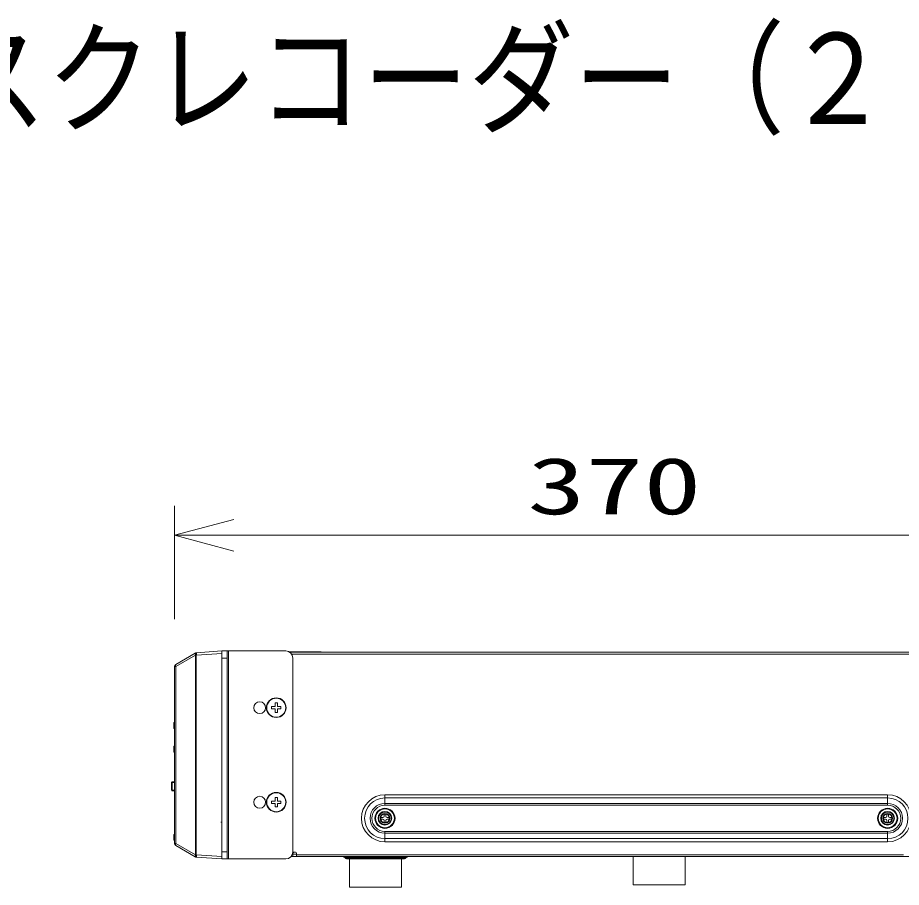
# Model space of a CAD drawing. Units: millimetres on the paper. Extents: x -62 to 65, y -59 to 59.
# Drawn here: x 3.44 to 40.83, y 22.61 to 59.41 of the extents above; entities that cross this region are included whole.
import ezdxf
from ezdxf.enums import TextEntityAlignment as Align

# ---------------------------------------------------------------- set-up
doc = ezdxf.new("R2010")
doc.units = ezdxf.units.MM
doc.layers.add('0-1_MOJI1', color=7, linetype='Continuous')
for name, color, linetype, lineweight in [('0-2_GAIKEI', 4, 'Continuous', 9), ('0-3_SUNPO', 7, 'Continuous', 9), ('0-4_0', 7, 'Continuous', 9)]:
    doc.layers.add(name, color=color, linetype=linetype, lineweight=lineweight)
doc.styles.add('ＭＳ ゴシック', font='')
doc.styles.get('ＭＳ ゴシック').set_extended_font_data('MS Gothic')

# ---------------------------------------------------------------- blocks, each defined once
blk = doc.blocks.new('_Open30')
at = {"layer": '0-4_0'}
blk.add_line((0, 0), (-1, 0), dxfattribs=at)
blk.add_lwpolyline([(-1, 0.2679), (0, 0), (-1, -0.2679)], dxfattribs=at)

msp = doc.modelspace()

# ---------------------------------------------------------------- linework, layer by layer
at = {"layer": '0-2_GAIKEI', "color": 7}
for p, q in [((12.084, 32.613), (11.007, 32.537)), ((12.084, 32.613), (14.784, 32.613)), ((47.004, 32.563), (14.949, 32.563)), ((15.084, 32.313), (15.084, 24.113)), ((10.084, 24.47), (10.084, 31.955)), ((10.959, 23.904), (10.133, 24.384)), ((10.959, 23.904), (10.964, 23.901)), ((12.084, 23.813), (11.007, 23.888)), ((12.084, 23.813), (14.784, 23.813)), ((45.504, 23.913), (15.007, 23.913)), ((17.484, 22.613), (17.484, 23.813)), ((19.684, 22.613), (19.684, 23.813)), ((29.484, 22.713), (29.484, 23.913)), ((31.684, 22.713), (31.684, 23.913)), ((19.684, 22.613), (17.484, 22.613)), ((31.684, 22.713), (29.484, 22.713))]:
    msp.add_line(p, q, dxfattribs=at)
at = {"layer": '0-2_GAIKEI'}
for p, q in [((12.084, 32.613), (12.084, 23.813)), ((12.314, 32.613), (12.314, 23.813)), ((12.364, 32.613), (12.364, 23.813)), ((16.284, 32.57), (14.938, 32.57)), ((15.484, 32.57), (14.938, 32.57)), ((18.184, 32.566), (14.944, 32.566)), ((15.284, 32.563), (15.284, 32.566)), ((15.484, 32.563), (15.484, 32.566)), ((15.484, 32.563), (18.184, 32.563)), ((16.084, 32.566), (16.084, 32.57)), ((16.284, 32.566), (16.284, 32.57)), ((16.284, 32.566), (18.184, 32.566)), ((18.084, 32.566), (18.084, 32.566)), ((18.084, 32.563), (18.084, 32.563)), ((18.184, 32.566), (18.184, 32.566)), ((18.184, 32.563), (18.184, 32.563)), ((10.967, 32.435), (11.002, 32.435)), ((11.007, 32.438), (11.002, 32.435)), ((11.002, 23.99), (11.002, 32.435)), ((12.084, 32.513), (11.007, 32.438)), ((12.084, 32.313), (12.314, 32.313)), ((15.031, 32.483), (47.004, 32.483)), ((10.084, 31.955), (10.141, 31.955)), ((10.141, 24.47), (10.141, 31.955)), ((14.334, 30.413), (14.334, 30.263)), ((14.434, 30.413), (14.334, 30.413)), ((14.434, 30.263), (14.434, 30.413)), ((14.334, 30.263), (14.184, 30.263)), ((14.184, 30.263), (14.184, 30.163)), ((14.184, 30.163), (14.334, 30.163)), ((14.334, 30.163), (14.334, 30.013)), ((14.334, 30.013), (14.434, 30.013)), ((14.584, 30.263), (14.434, 30.263)), ((14.434, 30.163), (14.584, 30.163)), ((14.434, 30.013), (14.434, 30.163)), ((14.584, 30.163), (14.584, 30.263)), ((10.044, 29.568), (10.084, 29.568)), ((10.044, 29.568), (10.044, 29.357)), ((10.063, 29.588), (10.084, 29.589)), ((10.063, 29.588), (10.063, 29.337)), ((10.044, 29.358), (10.084, 29.358)), ((10.063, 29.337), (10.084, 29.336)), ((10.044, 28.568), (10.084, 28.568)), ((10.044, 28.568), (10.044, 28.357)), ((10.063, 28.588), (10.084, 28.589)), ((10.063, 28.588), (10.063, 28.337)), ((10.044, 28.358), (10.084, 28.358)), ((10.063, 28.337), (10.084, 28.336)), ((9.954, 26.732), (9.954, 27.044)), ((9.983, 27.044), (9.954, 27.044)), ((10.084, 27.077), (9.983, 27.074)), ((10.084, 27.047), (9.983, 27.044)), ((9.983, 26.732), (9.983, 27.044)), ((9.983, 26.732), (9.954, 26.732)), ((10.084, 26.728), (9.983, 26.732)), ((10.084, 26.698), (9.983, 26.702)), ((14.334, 26.263), (14.184, 26.263)), ((14.184, 26.263), (14.184, 26.163)), ((14.334, 26.413), (14.334, 26.263)), ((14.434, 26.413), (14.334, 26.413)), ((14.434, 26.263), (14.434, 26.413)), ((14.584, 26.263), (14.434, 26.263)), ((14.584, 26.163), (14.584, 26.263)), ((18.984, 26.527), (40.254, 26.527)), ((18.984, 26.088), (18.984, 26.527)), ((18.984, 26.393), (40.254, 26.393)), ((14.184, 26.163), (14.334, 26.163)), ((14.334, 26.163), (14.334, 26.013)), ((14.334, 26.013), (14.434, 26.013)), ((14.434, 26.163), (14.584, 26.163)), ((14.434, 26.013), (14.434, 26.163)), ((18.984, 26.088), (40.254, 26.088)), ((40.254, 26.088), (40.254, 26.162)), ((18.894, 25.573), (18.809, 25.573)), ((18.809, 25.493), (18.809, 25.573)), ((18.809, 25.493), (18.894, 25.493)), ((19.024, 25.708), (18.944, 25.708)), ((18.944, 25.623), (18.944, 25.708)), ((18.944, 25.358), (18.944, 25.443)), ((19.024, 25.708), (19.024, 25.623)), ((19.024, 25.443), (19.024, 25.358)), ((19.159, 25.573), (19.074, 25.573)), ((19.074, 25.493), (19.159, 25.493)), ((19.159, 25.573), (19.159, 25.493)), ((40.164, 25.573), (40.079, 25.573)), ((40.079, 25.493), (40.079, 25.573)), ((40.079, 25.493), (40.164, 25.493)), ((40.294, 25.708), (40.214, 25.708)), ((40.214, 25.623), (40.214, 25.708)), ((40.214, 25.358), (40.214, 25.443)), ((40.294, 25.708), (40.294, 25.623)), ((40.294, 25.443), (40.294, 25.358)), ((40.429, 25.573), (40.344, 25.573)), ((40.344, 25.493), (40.429, 25.493)), ((40.429, 25.573), (40.429, 25.493)), ((12.054, 25.37), (12.034, 25.37)), ((18.944, 25.358), (19.024, 25.358)), ((40.214, 25.358), (40.294, 25.358)), ((10.084, 24.843), (10.054, 24.842)), ((10.054, 24.613), (10.054, 24.842)), ((18.984, 24.538), (18.984, 24.977)), ((40.254, 24.977), (18.984, 24.977)), ((40.254, 24.903), (18.984, 24.903)), ((40.254, 24.538), (40.254, 24.977)), ((10.084, 24.613), (10.054, 24.613)), ((10.084, 24.47), (10.141, 24.47)), ((10.967, 23.99), (10.141, 24.47)), ((40.254, 24.672), (18.984, 24.672)), ((40.254, 24.538), (18.984, 24.538)), ((11.002, 23.99), (10.967, 23.99)), ((11.002, 23.99), (11.007, 23.988)), ((12.084, 23.912), (11.007, 23.988)), ((12.084, 24.113), (12.314, 24.113)), ((15.061, 23.998), (15.084, 23.998)), ((15.084, 23.913), (15.084, 24.023)), ((15.084, 24.013), (15.244, 24.013)), ((15.244, 24.023), (15.244, 23.913)), ((15.244, 23.993), (40.924, 23.993)), ((17.294, 23.857), (17.251, 23.891)), ((19.916, 23.891), (17.251, 23.891)), ((19.874, 23.857), (17.294, 23.857)), ((19.749, 23.813), (17.419, 23.813)), ((19.874, 23.857), (19.916, 23.891))]:
    msp.add_line(p, q, dxfattribs=at)
at = {"layer": '0-2_GAIKEI', "color": 7}
msp.add_lwpolyline([(10.964, 32.524), (10.959, 32.521), (10.133, 32.042)], dxfattribs=at)
at = {"layer": '0-2_GAIKEI'}
for points in [[(10.967, 23.99), (10.967, 32.435), (10.141, 31.955)], [(18.984, 26.162), (40.254, 26.162), (40.254, 26.527)]]:
    msp.add_lwpolyline(points, dxfattribs=at)
for centre, radius in [((13.684, 30.213), 0.25), ((14.384, 30.213), 0.415), ((14.384, 30.213), 0.402), ((14.384, 26.213), 0.415), ((14.384, 26.213), 0.402), ((13.684, 26.213), 0.25), ((18.984, 25.533), 0.425), ((18.984, 25.533), 0.398), ((18.984, 25.533), 0.29), ((18.984, 25.533), 0.267), ((40.254, 25.533), 0.425), ((40.254, 25.533), 0.398), ((40.254, 25.533), 0.29), ((40.254, 25.533), 0.267), ((18.984, 25.533), 0.209), ((18.984, 25.533), 0.183), ((40.254, 25.533), 0.209), ((40.254, 25.533), 0.183)]:
    msp.add_circle(centre, radius, dxfattribs=at)
at = {"layer": '0-2_GAIKEI', "color": 7}
for centre, radius, start, end in [((11.014, 32.438), 0.1, 94, 120.1652), ((14.784, 32.313), 0.3, 0, 90), ((10.184, 31.955), 0.1, 120.1652, 180), ((10.184, 24.47), 0.1, 180, 239.8348), ((14.784, 24.113), 0.3, 270, 0), ((11.014, 23.988), 0.1, 239.8348, 266)]:
    msp.add_arc(centre, radius, start, end, dxfattribs=at)
at = {"layer": '0-2_GAIKEI'}
for centre, radius, start, end in [((10.064, 29.568), 0.02, 90, 180), ((10.064, 29.357), 0.02, 180, 270), ((10.064, 28.568), 0.02, 90, 180), ((10.064, 28.357), 0.02, 180, 270), ((9.984, 27.044), 0.03, 92, 180), ((9.984, 26.732), 0.03, 180, 268), ((18.984, 25.533), 0.995, 90, 270), ((18.984, 25.533), 0.861, 90, 270), ((40.254, 25.533), 0.995, 270, 90), ((40.254, 25.533), 0.861, 270, 90), ((18.984, 25.533), 0.63, 90, 270), ((18.984, 25.533), 0.555, 90, 270), ((40.254, 25.533), 0.63, 270, 90), ((40.254, 25.533), 0.555, 270, 90), ((18.894, 25.623), 0.05, 270, 0), ((18.894, 25.443), 0.05, 0, 90), ((19.074, 25.623), 0.05, 180, 270), ((19.074, 25.443), 0.05, 90, 180), ((40.164, 25.623), 0.05, 270, 0), ((40.164, 25.443), 0.05, 0, 90), ((40.344, 25.623), 0.05, 180, 270), ((40.344, 25.443), 0.05, 90, 180), ((15.164, 24.023), 0.08, 0, 180), ((17.189, 23.813), 0.1, 51.3178, 90), ((17.419, 24.013), 0.2, 231.3178, 270), ((19.749, 24.013), 0.2, 270, 308.6822), ((19.979, 23.813), 0.1, 90, 128.6822)]:
    msp.add_arc(centre, radius, start, end, dxfattribs=at)
for centre, major_axis, ratio, start_param, end_param in [((11.014, 32.438), (-0.007, 0.0998), 0.069587, 0, 1.56593), ((11.009, 32.435), (-0.0503, 0.0865), 0.37652, 6.283185, 7.638544), ((11.009, 32.435), (-0.0503, 0.0865), 0.060347, 0, 1.535737), ((11.014, 32.438), (-0.0503, 0.0865), 0.060347, 0, 1.535737), ((10.184, 31.955), (-0.0503, 0.0865), 0.37652, 6.283185, 7.638544), ((9.984, 27.044), (-0.001, 0.03), 0.034878, 6.283185, 7.852764), ((9.984, 26.732), (0.001, 0.03), 0.034878, 1.572014, 3.141593), ((10.184, 24.47), (0.0503, 0.0865), 0.37652, 1.786234, 3.141593), ((11.009, 23.99), (-0.0503, -0.0865), 0.37652, 4.927827, 6.283185), ((11.009, 23.99), (-0.0503, -0.0865), 0.060347, 4.747448, 6.283185), ((11.014, 23.988), (-0.0503, -0.0865), 0.060347, 4.747448, 6.283185), ((11.014, 23.988), (-0.007, -0.0998), 0.069587, 4.717255, 6.283185)]:
    msp.add_ellipse(centre, major_axis=major_axis, ratio=ratio, start_param=start_param, end_param=end_param, dxfattribs=at)
at = {"layer": '0-3_SUNPO'}
for p, q in [((10.084, 33.955), (10.084, 38.761)), ((12.584, 37.511), (44.584, 37.511))]:
    msp.add_line(p, q, dxfattribs=at)

# ---------------------------------------------------------------- block references
at = {"layer": '0-3_SUNPO', "xscale": 2.5, "yscale": 2.5, "rotation": 180}
msp.add_blockref('_Open30', (10.084, 37.511), dxfattribs=at)

# ---------------------------------------------------------------- texts
at = {"layer": '0-1_MOJI1', "style": 'ＭＳ ゴシック', "width": 0.85}
msp.add_text('ネットワークディスクレコーダー（２ＴＢ×４）', height=3.849, dxfattribs=at).set_placement((-35.5, 53.76), align=Align.BOTTOM_LEFT)
at = {"layer": '0-3_SUNPO', "style": 'ＭＳ ゴシック', "width": 1.5}
msp.add_text('370', height=2.405, dxfattribs=at).set_placement((25.012, 37.674), align=Align.BOTTOM_LEFT)

doc.saveas('drawing.dxf')
